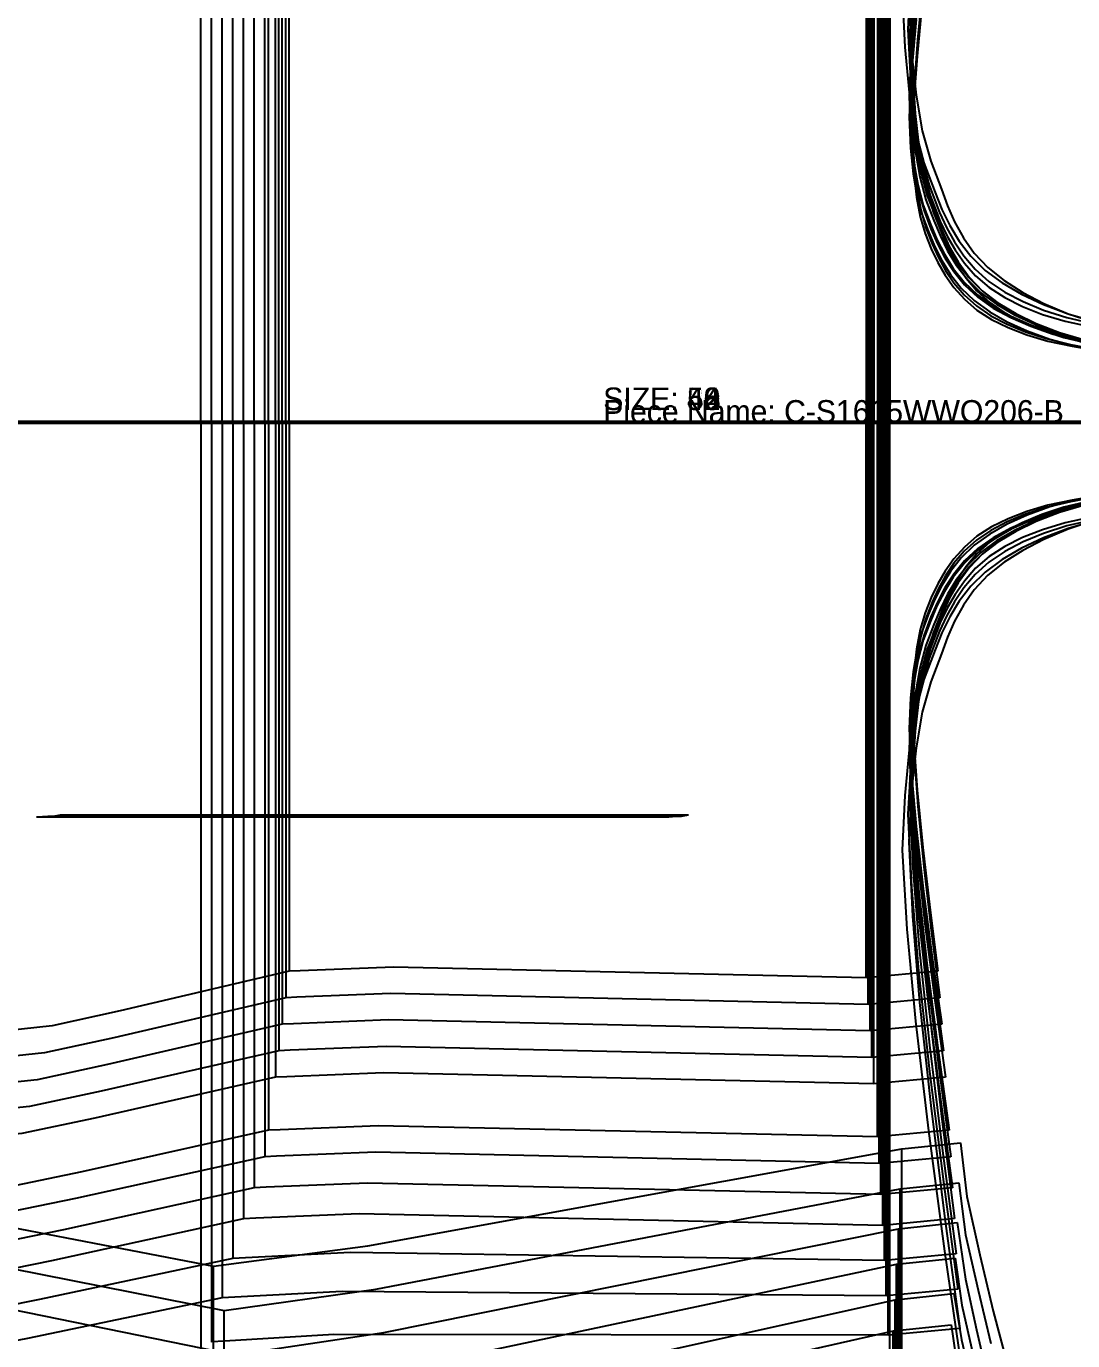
# Model space of a CAD drawing. Extents: x -93.6 to 5.6, y -2 to 41.8.
# Drawn here: x -78.12 to -66.51, y 19.93 to 34.52 of the extents above; entities that cross this region are included whole.
import ezdxf

# ---------------------------------------------------------------- set-up
doc = ezdxf.new("R2010")
doc.units = 0

# ---------------------------------------------------------------- blocks, each defined once
blk = doc.blocks.new('C-S1615WWO206-B_26')
at = {"layer": '1'}
for points in [[(-68.173, 34.8204), (-68.2352, 34.1858), (-68.273, 33.6549), (-68.291, 33.1974), (-68.2702, 32.8815), (-68.2403, 32.6203), (-68.1997, 32.4026), (-68.146, 32.2156), (-68.0781, 32.0451), (-68.0049, 31.8952), (-67.9231, 31.7546), (-67.8267, 31.617), (-67.7101, 31.4854), (-67.5703, 31.3661), (-67.4081, 31.262), (-67.2241, 31.1714), (-67.0172, 31.0912), (-66.7836, 31.0211), (-66.5133, 30.9642), (-66.1318, 30.8971)], [(-66.1318, 29.3246), (-66.5133, 29.2576), (-66.7836, 29.2006), (-67.0172, 29.1305), (-67.2241, 29.0503), (-67.4081, 28.9597), (-67.5703, 28.8556), (-67.7101, 28.7363), (-67.8267, 28.6047), (-67.9231, 28.4671), (-68.0049, 28.3265), (-68.0781, 28.1767), (-68.1458, 28.0061), (-68.1993, 27.819), (-68.2396, 27.6013), (-68.2692, 27.34), (-68.2897, 27.0242), (-68.2712, 26.5667), (-68.2327, 26.0358), (-68.1698, 25.4014), (-68.089, 24.7045), (-68.0047, 24.0281)], [(-68.0047, 24.0281), (-68.7992, 23.9538), (-74.0443, 24.0745), (-75.079, 24.033), (-75.2014, 24.0282)], [(-75.2014, 24.0282), (-77.075, 23.5876), (-77.8309, 23.4214), (-82.4568, 22.9181), (-82.8052, 22.8902), (-83.2016, 22.8585)]]:
    blk.add_lwpolyline(points, dxfattribs=at)
at = {"layer": '5'}
blk.add_line((-78.0032, 25.7405), (-71.0328, 25.7405), dxfattribs=at)
at = {"layer": '7'}
blk.add_line((-78.0032, 25.7405), (-71.0328, 25.7405), dxfattribs=at)
at = {"layer": '8'}
for p, q in [((-75.2014, 30.111), (-75.2014, 36.1939)), ((-68.799, 36.2663), (-68.799, 30.111)), ((-83.2015, 30.1109), (-60.741, 30.1109)), ((-75.2014, 30.1108), (-75.2014, 24.0279)), ((-68.799, 23.9555), (-68.799, 30.1108))]:
    blk.add_line(p, q, dxfattribs=at)
at = {"layer": '1'}
for s, p in [('SIZE: 26', (-71.7152, 30.2567)), ('Piece Name: C-S1615WWO206-B', (-71.7152, 30.1167))]:
    blk.add_text(s, height=0.25, dxfattribs=at).set_placement(p)
blk = doc.blocks.new('C-S1615WWO206-B_28')
at = {"layer": '1'}
for points in [[(-68.1624, 35.037), (-68.229, 34.3657), (-68.2698, 33.8039), (-68.2895, 33.3197), (-68.2678, 32.9855), (-68.2365, 32.709), (-68.1939, 32.4785), (-68.1373, 32.2806), (-68.0657, 32.1001), (-67.9964, 31.949), (-67.9183, 31.807), (-67.8256, 31.6676), (-67.7126, 31.5337), (-67.5762, 31.4115), (-67.4171, 31.3038), (-67.236, 31.2091), (-67.0318, 31.1242), (-66.8008, 31.0488), (-66.5329, 30.9856), (-66.1391, 30.9105)], [(-66.1391, 29.3136), (-66.5329, 29.2386), (-66.8008, 29.1753), (-67.0318, 29.0999), (-67.236, 29.015), (-67.4171, 28.9203), (-67.5762, 28.8126), (-67.7126, 28.6904), (-67.8256, 28.5565), (-67.9183, 28.4171), (-67.9964, 28.2751), (-68.0657, 28.1241), (-68.1372, 27.9434), (-68.1935, 27.7455), (-68.2359, 27.515), (-68.2669, 27.2385), (-68.2882, 26.9042), (-68.2681, 26.4202), (-68.2267, 25.8584), (-68.1593, 25.1872), (-68.073, 24.4498), (-67.983, 23.7341)], [(-67.983, 23.7341), (-68.7775, 23.6598), (-74.071, 23.781), (-75.1153, 23.739), (-75.2388, 23.7341)], [(-75.2388, 23.7341), (-77.145, 23.2901), (-77.914, 23.1227), (-82.6192, 22.6209), (-82.9736, 22.5933), (-83.3768, 22.5619)]]:
    blk.add_lwpolyline(points, dxfattribs=at)
at = {"layer": '5'}
blk.add_line((-77.9815, 25.7417), (-71.0111, 25.7417), dxfattribs=at)
at = {"layer": '7'}
blk.add_line((-77.9815, 25.7417), (-71.0111, 25.7417), dxfattribs=at)
at = {"layer": '8'}
for p, q in [((-75.2388, 30.1122), (-75.2388, 36.4904)), ((-68.7773, 36.5627), (-68.7773, 30.1122)), ((-83.3767, 30.1121), (-60.6209, 30.1121)), ((-75.2388, 30.112), (-75.2388, 23.7338)), ((-68.7773, 23.6615), (-68.7773, 30.112))]:
    blk.add_line(p, q, dxfattribs=at)
at = {"layer": '1'}
for s, p in [('SIZE: 28', (-71.7152, 30.2567)), ('Piece Name: C-S1615WWO206-B', (-71.7152, 30.1167))]:
    blk.add_text(s, height=0.25, dxfattribs=at).set_placement(p)
blk = doc.blocks.new('C-S1615WWO206-B_30')
at = {"layer": '1'}
for points in [[(-68.2448, 34.5915), (-68.2959, 34.0107), (-68.3238, 33.51), (-68.3067, 33.1637), (-68.2786, 32.8771), (-68.2381, 32.6379), (-68.1827, 32.4322), (-68.1114, 32.2443), (-68.0408, 32.076), (-67.9603, 31.9173), (-67.8637, 31.761), (-67.7445, 31.61), (-67.5993, 31.4709), (-67.4286, 31.3471), (-67.2334, 31.2366), (-67.0125, 31.136), (-66.7618, 31.0449), (-66.4701, 30.9658)], [(-66.4701, 29.261), (-66.7618, 29.1818), (-67.0125, 29.0907), (-67.2334, 28.9901), (-67.4286, 28.8796), (-67.5993, 28.7558), (-67.7445, 28.6167), (-67.8637, 28.4657), (-67.9603, 28.3094), (-68.0408, 28.1507), (-68.1114, 27.9825), (-68.1827, 27.7945), (-68.2381, 27.5888), (-68.2786, 27.3496), (-68.3067, 27.063), (-68.3238, 26.7167), (-68.2959, 26.216), (-68.2448, 25.6352), (-68.1653, 24.9415), (-68.0652, 24.1796), (-67.9615, 23.4402)], [(-75.2764, 23.4401), (-77.2152, 22.9927), (-77.9974, 22.8242), (-82.7819, 22.3238), (-83.1423, 22.2964), (-83.5522, 22.2654)], [(-67.9615, 23.4402), (-68.756, 23.3659), (-74.098, 23.4875), (-75.1517, 23.4451), (-75.2764, 23.4401)]]:
    blk.add_lwpolyline(points, dxfattribs=at)
at = {"layer": '5'}
blk.add_line((-77.96, 25.743), (-70.9896, 25.743), dxfattribs=at)
at = {"layer": '7'}
blk.add_line((-77.96, 25.743), (-70.9896, 25.743), dxfattribs=at)
at = {"layer": '8'}
for p, q in [((-75.2764, 30.1135), (-75.2764, 36.787)), ((-68.7558, 36.8592), (-68.7558, 30.1135)), ((-83.5521, 30.1134), (-60.501, 30.1134)), ((-75.2764, 30.1133), (-75.2764, 23.4398)), ((-68.7558, 23.3676), (-68.7558, 30.1133))]:
    blk.add_line(p, q, dxfattribs=at)
at = {"layer": '1'}
for s, p in [('SIZE: 30', (-71.7152, 30.2567)), ('Piece Name: C-S1615WWO206-B', (-71.7152, 30.1167))]:
    blk.add_text(s, height=0.25, dxfattribs=at).set_placement(p)
blk = doc.blocks.new('C-S1615WWO206-B_32')
at = {"layer": '1'}
for points in [[(-68.2325, 34.7556), (-68.2842, 34.1399), (-68.3117, 33.6092), (-68.2921, 33.2423), (-68.2611, 32.9387), (-68.2172, 32.6854), (-68.1576, 32.4676), (-68.0813, 32.2688), (-68.0087, 32.1029), (-67.9264, 31.9467), (-67.8281, 31.793), (-67.7075, 31.645), (-67.5613, 31.5092), (-67.39, 31.3889), (-67.1946, 31.2822), (-66.9739, 31.1858), (-66.7237, 31.0992), (-66.433, 31.0252)], [(-66.433, 29.2038), (-66.7237, 29.1297), (-66.9739, 29.0431), (-67.1946, 28.9467), (-67.39, 28.84), (-67.5613, 28.7197), (-67.7075, 28.5839), (-67.8281, 28.4359), (-67.9264, 28.2822), (-68.0087, 28.126), (-68.0813, 27.9602), (-68.1576, 27.7612), (-68.2171, 27.5435), (-68.261, 27.2902), (-68.2918, 26.9865), (-68.3113, 26.6197), (-68.2837, 26.089), (-68.2318, 25.4733), (-68.1503, 24.7379), (-68.0471, 23.9301), (-67.9402, 23.1461)], [(-75.3142, 23.1459), (-77.2857, 22.6951), (-78.081, 22.5254), (-82.9448, 22.0267), (-83.3111, 21.9996), (-83.7278, 21.9689)], [(-67.9402, 23.1461), (-68.7347, 23.0718), (-74.1251, 23.1939), (-75.1884, 23.1509), (-75.3142, 23.1459)]]:
    blk.add_lwpolyline(points, dxfattribs=at)
at = {"layer": '5'}
blk.add_line((-77.9387, 25.7441), (-70.9683, 25.7441), dxfattribs=at)
at = {"layer": '7'}
blk.add_line((-77.9387, 25.7441), (-70.9683, 25.7441), dxfattribs=at)
at = {"layer": '8'}
for p, q in [((-75.3142, 30.1146), (-75.3142, 37.0834)), ((-68.7345, 37.1555), (-68.7345, 30.1146)), ((-83.7277, 30.1145), (-60.3813, 30.1145)), ((-75.3142, 30.1144), (-75.3142, 23.1456)), ((-68.7345, 23.0735), (-68.7345, 30.1144))]:
    blk.add_line(p, q, dxfattribs=at)
at = {"layer": '1'}
for s, p in [('SIZE: 32', (-71.7152, 30.2567)), ('Piece Name: C-S1615WWO206-B', (-71.7152, 30.1167))]:
    blk.add_text(s, height=0.25, dxfattribs=at).set_placement(p)
blk = doc.blocks.new('C-S1615WWO206-B_34')
at = {"layer": '1'}
for points in [[(-68.2349, 34.9341), (-68.2918, 34.2872), (-68.323, 33.7295), (-68.3039, 33.3438), (-68.2727, 33.0245), (-68.2276, 32.7581), (-68.1659, 32.5289), (-68.0865, 32.3196), (-68.014, 32.1488), (-67.9315, 31.9877), (-67.8325, 31.8292), (-67.7107, 31.6761), (-67.5625, 31.5353), (-67.3883, 31.41), (-67.1893, 31.2985), (-66.9642, 31.1971), (-66.7089, 31.1055), (-66.4119, 31.0263)], [(-66.4119, 29.2049), (-66.7089, 29.1256), (-66.9642, 29.034), (-67.1893, 28.9326), (-67.3883, 28.8211), (-67.5625, 28.6958), (-67.7107, 28.555), (-67.8325, 28.4019), (-67.9315, 28.2434), (-68.014, 28.0823), (-68.0865, 27.9116), (-68.1659, 27.7022), (-68.2276, 27.473), (-68.2727, 27.2066), (-68.3039, 26.8873), (-68.323, 26.5016), (-68.2918, 25.9439), (-68.2349, 25.297), (-68.1462, 24.5243), (-68.0346, 23.6756), (-67.9191, 22.852)], [(-75.3522, 22.8517), (-77.3563, 22.3976), (-78.1648, 22.2267), (-83.1079, 21.7296), (-83.4801, 21.7028), (-83.9036, 21.6724)], [(-67.9191, 22.852), (-68.7136, 22.7777), (-74.1524, 22.9003), (-75.2253, 22.8568), (-75.3522, 22.8517)]]:
    blk.add_lwpolyline(points, dxfattribs=at)
at = {"layer": '5'}
blk.add_line((-77.9176, 25.7452), (-70.9472, 25.7452), dxfattribs=at)
at = {"layer": '7'}
blk.add_line((-77.9176, 25.7452), (-70.9472, 25.7452), dxfattribs=at)
at = {"layer": '8'}
for p, q in [((-75.3522, 30.1157), (-75.3522, 37.3798)), ((-68.7134, 37.4518), (-68.7134, 30.1157)), ((-83.9035, 30.1156), (-60.2618, 30.1156)), ((-75.3522, 30.1155), (-75.3522, 22.8514)), ((-68.7134, 22.7794), (-68.7134, 30.1155))]:
    blk.add_line(p, q, dxfattribs=at)
at = {"layer": '1'}
for s, p in [('SIZE: 34', (-71.7153, 30.2567)), ('Piece Name: C-S1615WWO206-B', (-71.7153, 30.1167))]:
    blk.add_text(s, height=0.25, dxfattribs=at).set_placement(p)
blk = doc.blocks.new('C-S1615WWO206-B_38')
at = {"layer": '1'}
for points in [[(-68.2824, 34.5411), (-68.3148, 33.9224), (-68.2922, 33.4947), (-68.2564, 33.1407), (-68.2053, 32.8454), (-68.1361, 32.5915), (-68.0472, 32.3596), (-67.9763, 32.1859), (-67.8952, 32.0219), (-67.7974, 31.8602), (-67.6764, 31.7037), (-67.5285, 31.5592), (-67.3543, 31.4302), (-67.1547, 31.3146), (-66.9286, 31.2089), (-66.6717, 31.1127), (-66.3726, 31.0284)], [(-66.3726, 29.207), (-66.6717, 29.1226), (-66.9286, 29.0264), (-67.1547, 28.9207), (-67.3543, 28.8051), (-67.5285, 28.6761), (-67.6764, 28.5316), (-67.7974, 28.3751), (-67.8952, 28.2134), (-67.9763, 28.0494), (-68.0472, 27.8758), (-68.136, 27.6438), (-68.2053, 27.3899), (-68.2562, 27.0946), (-68.292, 26.7406), (-68.3146, 26.3129), (-68.282, 25.6942), (-68.2212, 24.9766), (-68.1257, 24.1192), (-68.0049, 23.1776), (-67.8798, 22.2637)], [(-75.4311, 22.2632), (-77.5005, 21.8024), (-78.3352, 21.6293), (-83.4369, 21.1355), (-83.8211, 21.1093), (-84.2581, 21.0796)], [(-67.8798, 22.2637), (-68.6743, 22.1894), (-74.21, 22.3129), (-75.3019, 22.2684), (-75.4311, 22.2632)]]:
    blk.add_lwpolyline(points, dxfattribs=at)
at = {"layer": '5'}
blk.add_line((-77.8783, 25.7473), (-70.9079, 25.7473), dxfattribs=at)
at = {"layer": '7'}
blk.add_line((-77.8783, 25.7473), (-70.9079, 25.7473), dxfattribs=at)
at = {"layer": '8'}
for p, q in [((-75.4311, 30.1178), (-75.4311, 37.9725)), ((-68.6741, 38.0443), (-68.6741, 30.1178)), ((-84.258, 30.1177), (-60.0257, 30.1177)), ((-75.4311, 30.1176), (-75.4311, 22.2629)), ((-68.6741, 22.1911), (-68.6741, 30.1176))]:
    blk.add_line(p, q, dxfattribs=at)
at = {"layer": '1'}
for s, p in [('SIZE: 38', (-71.7168, 30.2567)), ('Piece Name: C-S1615WWO206-B', (-71.7168, 30.1167))]:
    blk.add_text(s, height=0.25, dxfattribs=at).set_placement(p)
blk = doc.blocks.new('C-S1615WWO206-B_40')
at = {"layer": '1'}
for points in [[(-68.2769, 34.6761), (-68.31, 34.0284), (-68.2857, 33.5807), (-68.2476, 33.2102), (-68.1938, 32.9011), (-68.1209, 32.6354), (-68.0275, 32.3928), (-67.958, 32.2166), (-67.878, 32.0502), (-67.7812, 31.8858), (-67.6609, 31.7264), (-67.5134, 31.5789), (-67.339, 31.4465), (-67.1389, 31.3275), (-66.9119, 31.2182), (-66.6538, 31.1181), (-66.3529, 31.0295)], [(-66.3529, 29.2081), (-66.6538, 29.1194), (-66.9119, 29.0193), (-67.1389, 28.91), (-67.339, 28.791), (-67.5134, 28.6586), (-67.6609, 28.5111), (-67.7812, 28.3517), (-67.878, 28.1873), (-67.958, 28.0209), (-68.0275, 27.8448), (-68.1208, 27.6021), (-68.1936, 27.3364), (-68.2474, 27.0273), (-68.2854, 26.6568), (-68.3096, 26.2091), (-68.2763, 25.5614), (-68.2137, 24.81), (-68.1149, 23.9124), (-67.9898, 22.9265), (-67.8601, 21.9696)], [(-75.4705, 21.969), (-77.5725, 21.5049), (-78.4204, 21.3307), (-83.6014, 20.8387), (-83.9915, 20.8128), (-84.4353, 20.7833)], [(-67.8601, 21.9696), (-68.6546, 21.8953), (-74.2387, 22.0193), (-75.3402, 21.9743), (-75.4705, 21.969)]]:
    blk.add_lwpolyline(points, dxfattribs=at)
at = {"layer": '5'}
blk.add_line((-77.8586, 25.7484), (-70.8882, 25.7484), dxfattribs=at)
at = {"layer": '7'}
blk.add_line((-77.8586, 25.7484), (-70.8882, 25.7484), dxfattribs=at)
at = {"layer": '8'}
for p, q in [((-75.4705, 30.1189), (-75.4705, 38.2689)), ((-68.6544, 38.3406), (-68.6544, 30.1189)), ((-84.4352, 30.1188), (-59.9076, 30.1188)), ((-75.4705, 30.1187), (-75.4705, 21.9687)), ((-68.6544, 21.897), (-68.6544, 30.1187))]:
    blk.add_line(p, q, dxfattribs=at)
at = {"layer": '1'}
for s, p in [('SIZE: 40', (-71.7168, 30.2567)), ('Piece Name: C-S1615WWO206-B', (-71.7168, 30.1167))]:
    blk.add_text(s, height=0.25, dxfattribs=at).set_placement(p)
blk = doc.blocks.new('C-S1615WWO206-B_42')
at = {"layer": '1'}
for points in [[(-68.2841, 34.8338), (-68.3199, 34.1522), (-68.2951, 33.6811), (-68.2556, 33.2911), (-68.1995, 32.9659), (-68.1231, 32.6861), (-68.0253, 32.4307), (-67.9566, 32.2466), (-67.8769, 32.0724), (-67.7797, 31.9001), (-67.658, 31.7325), (-67.5079, 31.5766), (-67.3296, 31.4359), (-67.1244, 31.3086), (-66.891, 31.1909), (-66.6253, 31.082), (-66.3149, 30.9843)], [(-66.3149, 29.2541), (-66.6253, 29.1563), (-66.891, 29.0474), (-67.1244, 28.9297), (-67.3296, 28.8024), (-67.5079, 28.6617), (-67.658, 28.5058), (-67.7797, 28.3382), (-67.8769, 28.1659), (-67.9566, 27.9917), (-68.0253, 27.8077), (-68.1231, 27.5522), (-68.1994, 27.2724), (-68.2555, 26.9471), (-68.2949, 26.5572), (-68.3197, 26.086), (-68.2837, 25.4045), (-68.2167, 24.614), (-68.1114, 23.6696), (-67.9783, 22.6323), (-67.8404, 21.6256)], [(-75.5886, 21.6249), (-77.7046, 21.1594), (-78.5581, 20.9847), (-83.7732, 20.4934), (-84.1658, 20.4676), (-84.6125, 20.4383)], [(-67.8404, 21.6256), (-68.6349, 21.5513), (-74.3319, 21.6765), (-75.4557, 21.6303), (-75.5886, 21.6249)]]:
    blk.add_lwpolyline(points, dxfattribs=at)
at = {"layer": '5'}
blk.add_line((-77.8389, 25.7488), (-70.8685, 25.7488), dxfattribs=at)
at = {"layer": '7'}
blk.add_line((-77.8389, 25.7488), (-70.8685, 25.7488), dxfattribs=at)
at = {"layer": '8'}
for p, q in [((-68.6347, 38.6854), (-68.6347, 30.1193)), ((-75.5886, 30.1193), (-75.5886, 38.6138)), ((-84.6124, 30.1192), (-59.7895, 30.1192)), ((-75.5886, 30.1191), (-75.5886, 21.6246)), ((-68.6347, 21.553), (-68.6347, 30.1191))]:
    blk.add_line(p, q, dxfattribs=at)
at = {"layer": '1'}
for s, p in [('SIZE: 42', (-71.7168, 30.2567)), ('Piece Name: C-S1615WWO206-B', (-71.7168, 30.1167))]:
    blk.add_text(s, height=0.25, dxfattribs=at).set_placement(p)
blk = doc.blocks.new('C-S1615WWO206-B_44')
at = {"layer": '1'}
for points in [[(-68.26, 34.8098), (-68.2902, 34.0623), (-68.2565, 33.5463), (-68.2082, 33.1194), (-68.1422, 32.7636), (-68.0549, 32.458), (-67.9442, 32.1793), (-67.8711, 32.0191), (-67.7888, 31.8684), (-67.6909, 31.7205), (-67.5715, 31.5784), (-67.4273, 31.4486), (-67.259, 31.3342), (-67.0673, 31.2334), (-66.8513, 31.143), (-66.6067, 31.0625), (-66.3231, 30.9949)], [(-66.3231, 29.2445), (-66.6067, 29.1768), (-66.8513, 29.0963), (-67.0673, 29.0059), (-67.259, 28.9051), (-67.4273, 28.7907), (-67.5715, 28.6609), (-67.6909, 28.5188), (-67.7888, 28.3709), (-67.8711, 28.2202), (-67.9442, 28.0601), (-68.0547, 27.7813), (-68.1418, 27.4756), (-68.2075, 27.1198), (-68.2557, 26.6929), (-68.2889, 26.1768), (-68.2582, 25.4294), (-68.1949, 24.562), (-68.0915, 23.5255), (-67.959, 22.3869), (-67.8207, 21.2817)], [(-67.8207, 21.2817), (-68.6152, 21.2074), (-74.4251, 21.3338), (-75.5711, 21.2864), (-75.7067, 21.2809)], [(-75.7067, 21.2809), (-77.8367, 20.8141), (-78.6959, 20.6388), (-83.9449, 20.1482), (-84.3401, 20.1226), (-84.7897, 20.0934)]]:
    blk.add_lwpolyline(points, dxfattribs=at)
at = {"layer": '5'}
blk.add_line((-77.8192, 25.7493), (-70.8488, 25.7493), dxfattribs=at)
at = {"layer": '7'}
blk.add_line((-77.8192, 25.7493), (-70.8488, 25.7493), dxfattribs=at)
at = {"layer": '8'}
for p, q in [((-75.7067, 30.1198), (-75.7067, 38.9588)), ((-68.615, 39.0303), (-68.615, 30.1198)), ((-84.7896, 30.1197), (-59.6714, 30.1197)), ((-75.7067, 30.1196), (-75.7067, 21.2806)), ((-68.615, 21.2091), (-68.615, 30.1196))]:
    blk.add_line(p, q, dxfattribs=at)
at = {"layer": '1'}
for s, p in [('SIZE: 44', (-71.7168, 30.2567)), ('Piece Name: C-S1615WWO206-B', (-71.7168, 30.1167))]:
    blk.add_text(s, height=0.25, dxfattribs=at).set_placement(p)
blk = doc.blocks.new('C-S1615WWO206-B_46')
at = {"layer": '1'}
for points in [[(-68.2837, 35.0704), (-68.3204, 34.298), (-68.2896, 33.7644), (-68.2427, 33.3227), (-68.1772, 32.9545), (-68.0891, 32.638), (-67.9768, 32.3491), (-67.8991, 32.1877), (-67.8123, 32.0362), (-67.7096, 31.8878), (-67.5852, 31.7457), (-67.4359, 31.6167), (-67.2623, 31.5039), (-67.0654, 31.4054), (-66.8437, 31.3179), (-66.5933, 31.2412), (-66.3034, 31.1783)], [(-66.3034, 29.0677), (-66.5933, 29.0047), (-66.8437, 28.928), (-67.0654, 28.8405), (-67.2623, 28.742), (-67.4359, 28.6292), (-67.5852, 28.5002), (-67.7096, 28.3581), (-67.8123, 28.2097), (-67.8991, 28.0582), (-67.9768, 27.8969), (-68.089, 27.6079), (-68.1769, 27.2914), (-68.2423, 26.9231), (-68.2891, 26.4815), (-68.3197, 25.9478), (-68.2827, 25.1754), (-68.2111, 24.2793), (-68.0969, 23.2087), (-67.9517, 22.0327), (-67.801, 20.8913)], [(-67.801, 20.8913), (-68.5955, 20.817), (-74.5188, 20.9045), (-75.6866, 20.848), (-75.8248, 20.8413)], [(-75.8248, 20.8413), (-77.9697, 20.3834), (-78.8348, 20.2118), (-84.1169, 19.7469), (-84.5145, 19.7232), (-84.9669, 19.6963)]]:
    blk.add_lwpolyline(points, dxfattribs=at)
at = {"layer": '5'}
blk.add_line((-77.7995, 25.7526), (-70.8291, 25.7526), dxfattribs=at)
at = {"layer": '7'}
blk.add_line((-77.7995, 25.7526), (-70.8291, 25.7526), dxfattribs=at)
at = {"layer": '8'}
for p, q in [((-75.8248, 30.1231), (-75.8248, 39.405)), ((-68.5953, 39.4273), (-68.5953, 30.1231)), ((-84.9668, 30.123), (-59.5532, 30.123)), ((-75.8248, 30.1229), (-75.8248, 20.841)), ((-68.5953, 20.8187), (-68.5953, 30.1229))]:
    blk.add_line(p, q, dxfattribs=at)
at = {"layer": '1'}
for s, p in [('SIZE: 46', (-71.7172, 30.2567)), ('Piece Name: C-S1615WWO206-B', (-71.7172, 30.1167))]:
    blk.add_text(s, height=0.25, dxfattribs=at).set_placement(p)
blk = doc.blocks.new('C-S1615WWO206-B_48')
at = {"layer": '1'}
for points in [[(-68.2959, 35.2875), (-68.3365, 34.4825), (-68.3059, 33.9261), (-68.2582, 33.4657), (-68.1911, 33.0817), (-68.1002, 32.7515), (-67.984, 32.4501), (-67.9064, 32.2821), (-67.819, 32.1241), (-67.7156, 31.9691), (-67.5893, 31.8204), (-67.4372, 31.6846), (-67.2597, 31.5652), (-67.0579, 31.4602), (-66.8303, 31.3662), (-66.5729, 31.2828), (-66.2744, 31.2131)], [(-66.2744, 29.0395), (-66.5729, 28.9697), (-66.8303, 28.8863), (-67.0579, 28.7923), (-67.2597, 28.6873), (-67.4372, 28.5679), (-67.5893, 28.4321), (-67.7156, 28.2834), (-67.819, 28.1284), (-67.9064, 27.9704), (-67.984, 27.8025), (-68.1001, 27.501), (-68.1909, 27.1708), (-68.258, 26.7867), (-68.3055, 26.3263), (-68.336, 25.77), (-68.2953, 24.965), (-68.218, 24.0312), (-68.0962, 22.9156), (-67.9416, 21.6902), (-67.7813, 20.5009)], [(-67.7813, 20.5009), (-68.5758, 20.4266), (-74.6125, 20.475), (-75.8022, 20.4095), (-75.9429, 20.4017)], [(-75.9429, 20.4017), (-78.1027, 19.9527), (-78.9737, 19.7847), (-84.2889, 19.3456), (-84.6889, 19.3239), (-85.1441, 19.2993)]]:
    blk.add_lwpolyline(points, dxfattribs=at)
at = {"layer": '5'}
blk.add_line((-77.7798, 25.7559), (-70.8094, 25.7559), dxfattribs=at)
at = {"layer": '7'}
blk.add_line((-77.7798, 25.7559), (-70.8094, 25.7559), dxfattribs=at)
at = {"layer": '8'}
for p, q in [((-75.9429, 30.1264), (-75.9429, 39.8512)), ((-68.5756, 39.8243), (-68.5756, 30.1264)), ((-85.144, 30.1263), (-59.4352, 30.1263)), ((-75.9429, 30.1262), (-75.9429, 20.4014)), ((-68.5756, 20.4283), (-68.5756, 30.1262))]:
    blk.add_line(p, q, dxfattribs=at)
at = {"layer": '1'}
for s, p in [('SIZE: 48', (-71.7173, 30.2567)), ('Piece Name: C-S1615WWO206-B', (-71.7173, 30.1167))]:
    blk.add_text(s, height=0.25, dxfattribs=at).set_placement(p)
blk = doc.blocks.new('C-S1615WWO206-B_50')
at = {"layer": '1'}
for points in [[(-68.3271, 34.7934), (-68.2952, 34.2229), (-68.2461, 33.7507), (-68.1769, 33.3569), (-68.0834, 33.0183), (-67.964, 32.7093), (-67.8964, 32.5218), (-67.8175, 32.3442), (-67.7209, 32.1683), (-67.5993, 31.9969), (-67.4488, 31.8371), (-67.2695, 31.6925), (-67.0628, 31.561), (-66.8275, 31.4389), (-66.5591, 31.3255), (-66.2454, 31.2229)], [(-66.2454, 29.0365), (-66.5591, 28.9338), (-66.8275, 28.8204), (-67.0628, 28.6983), (-67.2695, 28.5668), (-67.4488, 28.4222), (-67.5993, 28.2624), (-67.7209, 28.091), (-67.8175, 27.9151), (-67.8964, 27.7375), (-67.964, 27.5501), (-68.0833, 27.2409), (-68.1767, 26.9024), (-68.2458, 26.5085), (-68.2949, 26.0363), (-68.3266, 25.4658), (-68.2854, 24.6402), (-68.207, 23.6824), (-68.0827, 22.5381), (-67.9251, 21.2813), (-67.7616, 20.0614)], [(-67.7616, 20.0614), (-68.5561, 19.9871), (-74.706, 19.9965), (-75.9177, 19.9219), (-76.061, 19.913)]]:
    blk.add_lwpolyline(points, dxfattribs=at)
at = {"layer": '5'}
blk.add_line((-77.7601, 25.7593), (-70.7897, 25.7593), dxfattribs=at)
at = {"layer": '7'}
blk.add_line((-77.7601, 25.7593), (-70.7897, 25.7593), dxfattribs=at)
at = {"layer": '8'}
for p, q in [((-76.061, 30.1298), (-76.061, 40.3467)), ((-68.5559, 40.2706), (-68.5559, 30.1298)), ((-85.3212, 30.1297), (-59.3171, 30.1297)), ((-76.061, 30.1296), (-76.061, 19.9127)), ((-68.5559, 19.9888), (-68.5559, 30.1296))]:
    blk.add_line(p, q, dxfattribs=at)
at = {"layer": '1'}
for s, p in [('SIZE: 50', (-71.7173, 30.2567)), ('Piece Name: C-S1615WWO206-B', (-71.7173, 30.1167))]:
    blk.add_text(s, height=0.25, dxfattribs=at).set_placement(p)
blk = doc.blocks.new('C-S1615WWO206-B_52')
at = {"layer": '1'}
for points in [[(-68.3986, 34.8935), (-68.3709, 34.2855), (-68.3236, 33.7821), (-68.2541, 33.3619), (-68.1582, 33.0003), (-68.0343, 32.6699), (-67.9584, 32.4827), (-67.8715, 32.306), (-67.7667, 32.1316), (-67.6368, 31.9629), (-67.478, 31.807), (-67.2908, 31.6675), (-67.0762, 31.5426), (-66.833, 31.4283), (-66.5568, 31.324), (-66.235, 31.2325)], [(-66.235, 29.0333), (-66.5568, 28.9417), (-66.833, 28.8374), (-67.0762, 28.7231), (-67.2908, 28.5982), (-67.478, 28.4587), (-67.6368, 28.3028), (-67.7667, 28.1341), (-67.8715, 27.9597), (-67.9584, 27.783), (-68.0343, 27.5959), (-68.1582, 27.2654), (-68.2542, 26.9038), (-68.3238, 26.4836), (-68.3712, 25.9802), (-68.3991, 25.3722), (-68.3468, 24.4932), (-68.2534, 23.4739), (-68.1093, 22.2564), (-67.9286, 20.9194), (-67.7419, 19.6217)]]:
    blk.add_lwpolyline(points, dxfattribs=at)
at = {"layer": '5'}
blk.add_line((-77.7404, 25.7625), (-70.77, 25.7625), dxfattribs=at)
at = {"layer": '7'}
blk.add_line((-77.7404, 25.7625), (-70.77, 25.7625), dxfattribs=at)
at = {"layer": '8'}
for p, q in [((-76.1791, 30.133), (-76.1791, 40.842)), ((-68.5362, 40.7167), (-68.5362, 30.133)), ((-85.4984, 30.1329), (-59.199, 30.1329)), ((-76.1791, 30.1328), (-76.1791, 19.4238)), ((-68.5362, 19.5491), (-68.5362, 30.1328))]:
    blk.add_line(p, q, dxfattribs=at)
at = {"layer": '1'}
for s, p in [('SIZE: 52', (-71.7173, 30.2567)), ('Piece Name: C-S1615WWO206-B', (-71.7173, 30.1167))]:
    blk.add_text(s, height=0.25, dxfattribs=at).set_placement(p)
blk = doc.blocks.new('C-S1615WWO206-F_42')
at = {"layer": '1'}
for points in [[(-75.4465, 18.5388), (-73.8851, 18.8148), (-68.4975, 20.0377), (-67.8562, 20.1049)], [(-67.8562, 20.1049), (-67.7816, 19.5953)]]:
    blk.add_lwpolyline(points, dxfattribs=at)
at = {"layer": '8'}
blk.add_line((-68.4984, 10.0434), (-68.4979, 20.0378), dxfattribs=at)
blk = doc.blocks.new('C-S1615WWO206-F_44')
at = {"layer": '1'}
for points in [[(-75.5646, 18.8834), (-73.9725, 19.1582), (-68.4778, 20.3821), (-67.8253, 20.4504)], [(-67.8253, 20.4504), (-67.7413, 19.9374), (-67.6198, 19.4181)]]:
    blk.add_lwpolyline(points, dxfattribs=at)
at = {"layer": '8'}
blk.add_line((-68.4787, 10.0434), (-68.4782, 20.3822), dxfattribs=at)
blk = doc.blocks.new('C-S1615WWO206-F_46')
at = {"layer": '1'}
for points in [[(-75.6855, 19.3263), (-74.063, 19.5889), (-68.4609, 20.7758), (-67.8128, 20.8438)], [(-67.8128, 20.8438), (-67.7383, 20.3209), (-67.6127, 19.7661)]]:
    blk.add_lwpolyline(points, dxfattribs=at)
at = {"layer": '8'}
blk.add_line((-68.4618, 10.0434), (-68.4613, 20.7758), dxfattribs=at)
blk = doc.blocks.new('C-S1615WWO206-F_48')
at = {"layer": '1'}
for points in [[(-75.8035, 19.7691), (-74.1507, 20.0197), (-68.4411, 21.1695), (-67.7915, 21.2376)], [(-67.7915, 21.2376), (-67.698, 20.6084), (-67.5755, 20.0469), (-67.4481, 19.5029)], [(-85.0011, 20.8748), (-84.147, 20.8267), (-78.8338, 20.3873), (-75.8035, 19.7691)]]:
    blk.add_lwpolyline(points, dxfattribs=at)
at = {"layer": '8'}
blk.add_line((-68.442, 10.0434), (-68.4415, 21.1696), dxfattribs=at)
blk = doc.blocks.new('C-S1615WWO206-F_50')
at = {"layer": '1'}
for points in [[(-75.9219, 20.2612), (-74.2388, 20.4997), (-68.4217, 21.6124), (-67.7727, 21.6803)], [(-67.7727, 21.6803), (-67.6955, 21.1011), (-67.5583, 20.4892), (-67.416, 19.8967)], [(-85.178, 21.3242), (-84.3187, 21.2805), (-78.9728, 20.8668), (-75.9219, 20.2612)]]:
    blk.add_lwpolyline(points, dxfattribs=at)
at = {"layer": '8'}
for p, q in [((-68.4226, 10.0434), (-68.4221, 21.6125)), ((-75.9227, 10.0438), (-75.922, 20.2614))]:
    blk.add_line(p, q, dxfattribs=at)
blk = doc.blocks.new('C-S1615WWO206-F_52')
at = {"layer": '1'}
for points in [[(-76.0399, 20.7533), (-74.3263, 20.9797), (-68.4019, 22.0553), (-67.7538, 22.1232)], [(-67.7538, 22.1232), (-67.6809, 21.526), (-67.539, 20.8811), (-67.3916, 20.2565), (-67.2361, 19.6703)], [(-85.3545, 21.7736), (-84.4902, 21.7342), (-79.1114, 21.3462), (-76.0399, 20.7533)]]:
    blk.add_lwpolyline(points, dxfattribs=at)
at = {"layer": '8'}
for p, q in [((-68.4028, 10.0434), (-68.4023, 22.0554)), ((-76.0407, 10.0438), (-76.0399, 20.7535))]:
    blk.add_line(p, q, dxfattribs=at)

msp = doc.modelspace()

# ---------------------------------------------------------------- block references
at = {"layer": '1'}
for name in ['C-S1615WWO206-B_52', 'C-S1615WWO206-B_50', 'C-S1615WWO206-B_48', 'C-S1615WWO206-B_46', 'C-S1615WWO206-B_44', 'C-S1615WWO206-B_42', 'C-S1615WWO206-B_40', 'C-S1615WWO206-B_38', 'C-S1615WWO206-B_34', 'C-S1615WWO206-B_32', 'C-S1615WWO206-B_30', 'C-S1615WWO206-B_28', 'C-S1615WWO206-B_26', 'C-S1615WWO206-F_52', 'C-S1615WWO206-F_50', 'C-S1615WWO206-F_48', 'C-S1615WWO206-F_46', 'C-S1615WWO206-F_44', 'C-S1615WWO206-F_42']:
    msp.add_blockref(name, (0, 0), dxfattribs=at)

doc.saveas('drawing.dxf')
